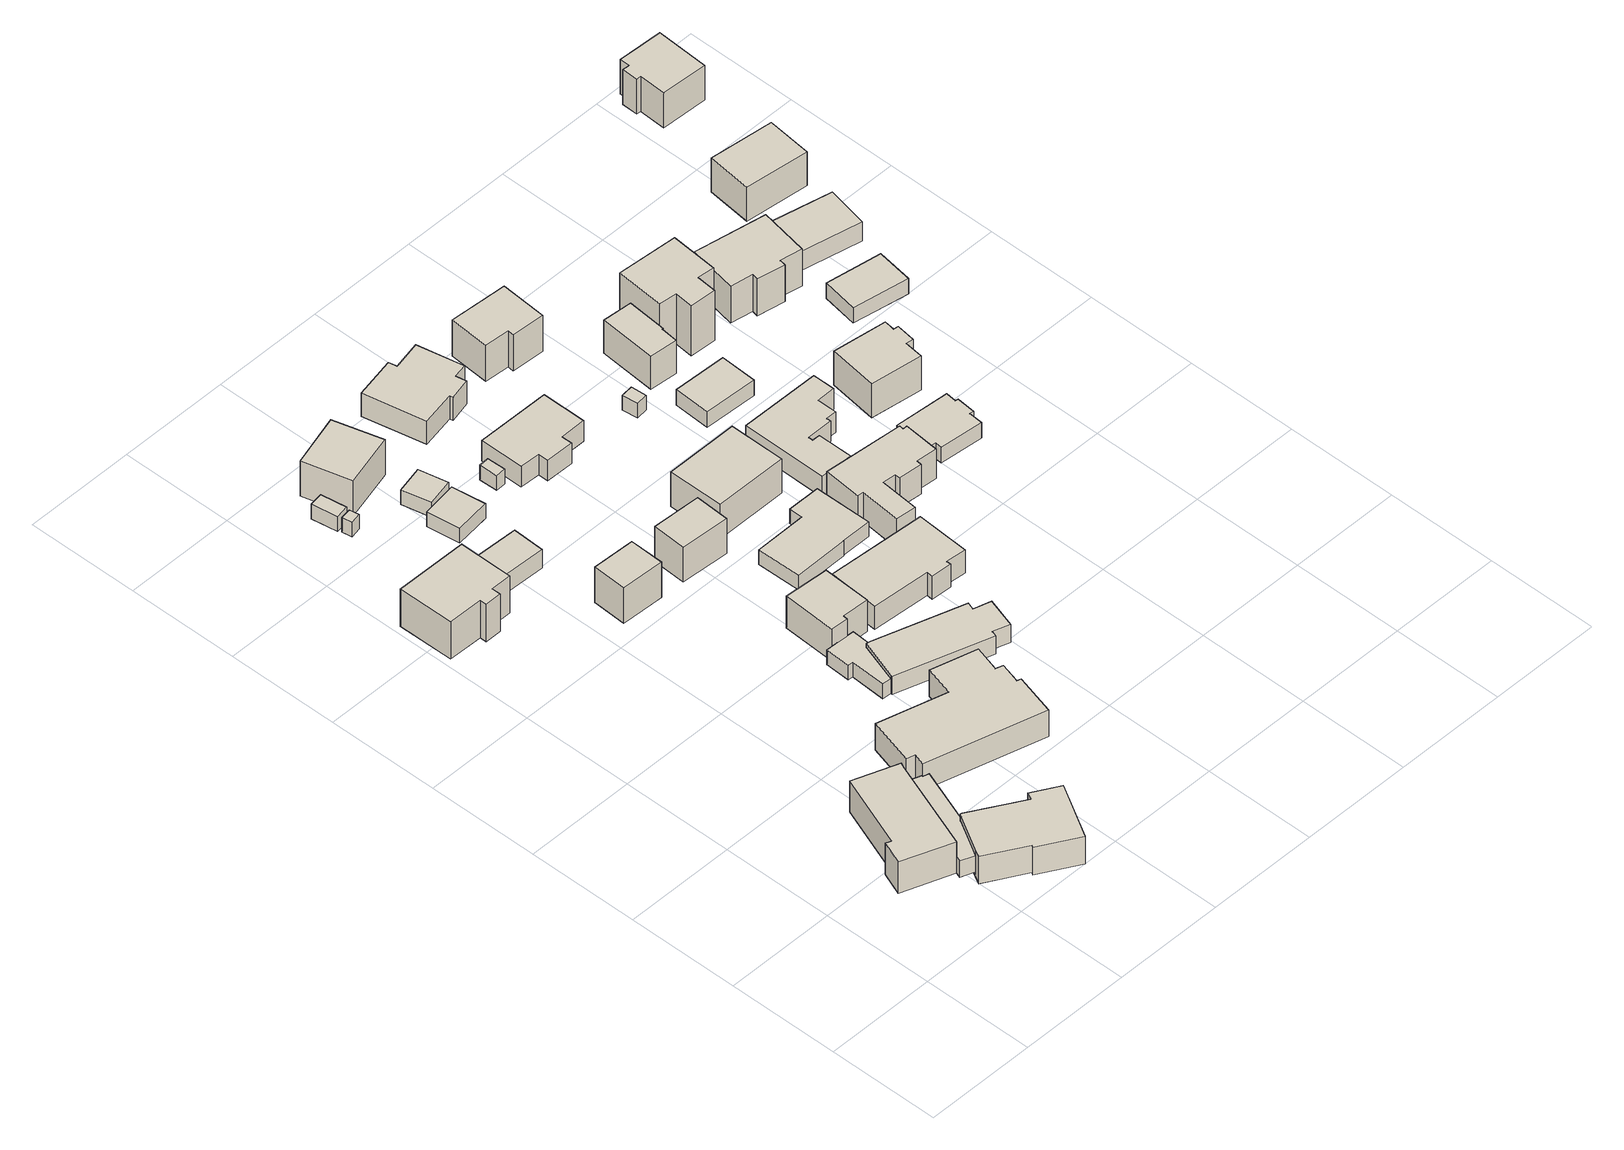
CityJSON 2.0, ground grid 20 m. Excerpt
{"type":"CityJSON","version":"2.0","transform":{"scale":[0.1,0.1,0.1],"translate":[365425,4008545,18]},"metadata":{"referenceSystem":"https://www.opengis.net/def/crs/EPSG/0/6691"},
"CityObjects":{
"building1":{"type":"Building","attributes":{"枝番":1,"利根川水系渡良瀬川洪水浸水想定区域（想定最大規模）.規模":"L2","利根川水系渡良瀬川洪水浸水想定区域（想定最大規模）.浸水ランク":"1","利根川水系渡良瀬川洪水浸水想定区域（想定最大規模）.浸水深":0.02,"利根川水系渡良瀬川洪水浸水想定区域（想定最大規模）.継続時間":11,"利根川水系利根川洪水浸水想定区域（計画規模）.規模":"L1","利根川水系利根川洪水浸水想定区域（計画規模）.浸水ランク":"2","利根川水系利根川洪水浸水想定区域（計画規模）.浸水深":2.41,"利根川水系利根川洪水浸水想定区域（想定最大規模）.規模":"L2","利根川水系利根川洪水浸水想定区域（想定最大規模）.浸水ランク":"3","利根川水系利根川洪水浸水想定区域（想定最大規模）.浸水深":3.87,"usage":"411","measuredHeight":7.4,"BuildingDetails.prefecture":"10","BuildingDetails.city":"10207","BuildingDetails.surveyYear":2016},"geometry":[{"type":"Solid","lod":"1","boundaries":[[[[0,1,2,3,4,5,6]],[[5,7,8,6]],[[4,9,7,5]],[[3,10,9,4]],[[2,11,10,3]],[[1,12,11,2]],[[0,13,12,1]],[[6,8,13,0]],[[7,9,10,11,12,13,8]]]]}]},
"building2":{"type":"Building","attributes":{"枝番":1,"利根川水系渡良瀬川洪水浸水想定区域（想定最大規模）.規模":"L2","利根川水系渡良瀬川洪水浸水想定区域（想定最大規模）.浸水ランク":"1","利根川水系渡良瀬川洪水浸水想定区域（想定最大規模）.浸水深":0.22,"利根川水系利根川洪水浸水想定区域（計画規模）.規模":"L1","利根川水系利根川洪水浸水想定区域（計画規模）.浸水ランク":"2","利根川水系利根川洪水浸水想定区域（計画規模）.浸水深":2.61,"利根川水系利根川洪水浸水想定区域（想定最大規模）.規模":"L2","利根川水系利根川洪水浸水想定区域（想定最大規模）.浸水ランク":"3","利根川水系利根川洪水浸水想定区域（想定最大規模）.浸水深":4.07,"measuredHeight":6.1,"BuildingDetails.prefecture":"10","BuildingDetails.city":"10207"},"geometry":[{"type":"Solid","lod":"1","boundaries":[[[[14,15,16,17,18,19,20,21]],[[20,22,23,21]],[[19,24,22,20]],[[18,25,24,19]],[[17,26,25,18]],[[16,27,26,17]],[[15,28,27,16]],[[14,29,28,15]],[[21,23,29,14]],[[22,24,25,26,27,28,29,23]]]]}]},
"building3":{"type":"Building","attributes":{"枝番":1,"利根川水系渡良瀬川洪水浸水想定区域（想定最大規模）.規模":"L2","利根川水系渡良瀬川洪水浸水想定区域（想定最大規模）.浸水ランク":"1","利根川水系渡良瀬川洪水浸水想定区域（想定最大規模）.浸水深":0.01,"利根川水系渡良瀬川洪水浸水想定区域（想定最大規模）.継続時間":8.2,"利根川水系利根川洪水浸水想定区域（計画規模）.規模":"L1","利根川水系利根川洪水浸水想定区域（計画規模）.浸水ランク":"2","利根川水系利根川洪水浸水想定区域（計画規模）.浸水深":2.41,"利根川水系利根川洪水浸水想定区域（想定最大規模）.規模":"L2","利根川水系利根川洪水浸水想定区域（想定最大規模）.浸水ランク":"3","利根川水系利根川洪水浸水想定区域（想定最大規模）.浸水深":3.87,"usage":"411","measuredHeight":8.3,"BuildingDetails.prefecture":"10","BuildingDetails.city":"10207","BuildingDetails.surveyYear":2016},"geometry":[{"type":"Solid","lod":"1","boundaries":[[[[30,31,32,33,34,35,36,37,38,39]],[[38,40,41,39]],[[37,42,40,38]],[[36,43,42,37]],[[35,44,43,36]],[[34,45,44,35]],[[33,46,45,34]],[[32,47,46,33]],[[31,48,47,32]],[[30,49,48,31]],[[39,41,49,30]],[[40,42,43,44,45,46,47,48,49,41]]]]}]},
"building4":{"type":"Building","attributes":{"枝番":1,"利根川水系渡良瀬川洪水浸水想定区域（想定最大規模）.規模":"L2","利根川水系渡良瀬川洪水浸水想定区域（想定最大規模）.浸水ランク":"1","利根川水系渡良瀬川洪水浸水想定区域（想定最大規模）.浸水深":0.01,"利根川水系利根川洪水浸水想定区域（計画規模）.規模":"L1","利根川水系利根川洪水浸水想定区域（計画規模）.浸水ランク":"2","利根川水系利根川洪水浸水想定区域（計画規模）.浸水深":2.39,"利根川水系利根川洪水浸水想定区域（想定最大規模）.規模":"L2","利根川水系利根川洪水浸水想定区域（想定最大規模）.浸水ランク":"3","利根川水系利根川洪水浸水想定区域（想定最大規模）.浸水深":3.84,"usage":"411","measuredHeight":8.7,"BuildingDetails.prefecture":"10","BuildingDetails.city":"10207","BuildingDetails.surveyYear":2016},"geometry":[{"type":"Solid","lod":"1","boundaries":[[[[50,51,52,53,54,55,56,57]],[[56,58,59,57]],[[55,60,58,56]],[[54,61,60,55]],[[53,62,61,54]],[[52,63,62,53]],[[51,64,63,52]],[[50,65,64,51]],[[57,59,65,50]],[[58,60,61,62,63,64,65,59]]]]}]},
"building5":{"type":"Building","attributes":{"枝番":1,"利根川水系渡良瀬川洪水浸水想定区域（想定最大規模）.規模":"L2","利根川水系渡良瀬川洪水浸水想定区域（想定最大規模）.浸水ランク":"1","利根川水系渡良瀬川洪水浸水想定区域（想定最大規模）.浸水深":0.21,"利根川水系渡良瀬川洪水浸水想定区域（想定最大規模）.継続時間":2.8,"利根川水系利根川洪水浸水想定区域（計画規模）.規模":"L1","利根川水系利根川洪水浸水想定区域（計画規模）.浸水ランク":"2","利根川水系利根川洪水浸水想定区域（計画規模）.浸水深":2.59,"利根川水系利根川洪水浸水想定区域（想定最大規模）.規模":"L2","利根川水系利根川洪水浸水想定区域（想定最大規模）.浸水ランク":"3","利根川水系利根川洪水浸水想定区域（想定最大規模）.浸水深":4.04,"BuildingDetails.prefecture":"10","BuildingDetails.city":"10207"},"geometry":[{"type":"Solid","lod":"1","boundaries":[[[[66,67,68,69]],[[68,70,71,69]],[[67,72,70,68]],[[66,73,72,67]],[[69,71,73,66]],[[70,72,73,71]]]]}]},
"building6":{"type":"Building","attributes":{"枝番":1,"利根川水系渡良瀬川洪水浸水想定区域（想定最大規模）.規模":"L2","利根川水系渡良瀬川洪水浸水想定区域（想定最大規模）.浸水ランク":"1","利根川水系渡良瀬川洪水浸水想定区域（想定最大規模）.浸水深":0.01,"利根川水系利根川洪水浸水想定区域（計画規模）.規模":"L1","利根川水系利根川洪水浸水想定区域（計画規模）.浸水ランク":"2","利根川水系利根川洪水浸水想定区域（計画規模）.浸水深":2.11,"利根川水系利根川洪水浸水想定区域（想定最大規模）.規模":"L2","利根川水系利根川洪水浸水想定区域（想定最大規模）.浸水ランク":"3","利根川水系利根川洪水浸水想定区域（想定最大規模）.浸水深":3.56,"usage":"411","measuredHeight":10.2,"BuildingDetails.prefecture":"10","BuildingDetails.city":"10207","BuildingDetails.surveyYear":2016},"geometry":[{"type":"Solid","lod":"1","boundaries":[[[[74,75,76,77,78,79,80,81,82,83,84,85]],[[84,86,87,85]],[[83,88,86,84]],[[82,89,88,83]],[[81,90,89,82]],[[80,91,90,81]],[[79,92,91,80]],[[78,93,92,79]],[[77,94,93,78]],[[76,95,94,77]],[[75,96,95,76]],[[74,97,96,75]],[[85,87,97,74]],[[86,88,89,90,91,92,93,94,95,96,97,87]]]]}]},
"building7":{"type":"Building","attributes":{"枝番":1,"利根川水系渡良瀬川洪水浸水想定区域（想定最大規模）.規模":"L2","利根川水系渡良瀬川洪水浸水想定区域（想定最大規模）.浸水ランク":"1","利根川水系渡良瀬川洪水浸水想定区域（想定最大規模）.浸水深":0.11,"利根川水系利根川洪水浸水想定区域（計画規模）.規模":"L1","利根川水系利根川洪水浸水想定区域（計画規模）.浸水ランク":"2","利根川水系利根川洪水浸水想定区域（計画規模）.浸水深":2.49,"利根川水系利根川洪水浸水想定区域（想定最大規模）.規模":"L2","利根川水系利根川洪水浸水想定区域（想定最大規模）.浸水ランク":"3","利根川水系利根川洪水浸水想定区域（想定最大規模）.浸水深":3.94,"BuildingDetails.prefecture":"10","BuildingDetails.city":"10207"},"geometry":[{"type":"Solid","lod":"1","boundaries":[[[[98,99,100,101]],[[100,102,103,101]],[[99,104,102,100]],[[98,105,104,99]],[[101,103,105,98]],[[102,104,105,103]]]]}]},
"building8":{"type":"Building","attributes":{"枝番":1,"利根川水系渡良瀬川洪水浸水想定区域（想定最大規模）.規模":"L2","利根川水系渡良瀬川洪水浸水想定区域（想定最大規模）.浸水ランク":"2","利根川水系渡良瀬川洪水浸水想定区域（想定最大規模）.浸水深":0.61,"利根川水系利根川洪水浸水想定区域（計画規模）.規模":"L1","利根川水系利根川洪水浸水想定区域（計画規模）.浸水ランク":"2","利根川水系利根川洪水浸水想定区域（計画規模）.浸水深":3,"利根川水系利根川洪水浸水想定区域（想定最大規模）.規模":"L2","利根川水系利根川洪水浸水想定区域（想定最大規模）.浸水ランク":"3","利根川水系利根川洪水浸水想定区域（想定最大規模）.浸水深":4.45,"usage":"411","measuredHeight":4.9,"BuildingDetails.prefecture":"10","BuildingDetails.city":"10207","BuildingDetails.surveyYear":2016},"geometry":[{"type":"Solid","lod":"1","boundaries":[[[[106,107,108,109]],[[108,110,111,109]],[[107,112,110,108]],[[106,113,112,107]],[[109,111,113,106]],[[110,112,113,111]]]]}]},
"building9":{"type":"Building","attributes":{"枝番":1,"利根川水系渡良瀬川洪水浸水想定区域（想定最大規模）.規模":"L2","利根川水系渡良瀬川洪水浸水想定区域（想定最大規模）.浸水ランク":"2","利根川水系渡良瀬川洪水浸水想定区域（想定最大規模）.浸水深":0.81,"利根川水系渡良瀬川洪水浸水想定区域（想定最大規模）.継続時間":8.8,"利根川水系利根川洪水浸水想定区域（計画規模）.規模":"L1","利根川水系利根川洪水浸水想定区域（計画規模）.浸水ランク":"3","利根川水系利根川洪水浸水想定区域（計画規模）.浸水深":3.2,"利根川水系利根川洪水浸水想定区域（想定最大規模）.規模":"L2","利根川水系利根川洪水浸水想定区域（想定最大規模）.浸水ランク":"3","利根川水系利根川洪水浸水想定区域（想定最大規模）.浸水深":4.65,"measuredHeight":7.8,"BuildingDetails.prefecture":"10","BuildingDetails.city":"10207"},"geometry":[{"type":"Solid","lod":"1","boundaries":[[[[114,115,116,117]],[[116,118,119,117]],[[115,120,118,116]],[[114,121,120,115]],[[117,119,121,114]],[[118,120,121,119]]]]}]},
"building10":{"type":"Building","attributes":{"枝番":1,"利根川水系渡良瀬川洪水浸水想定区域（想定最大規模）.規模":"L2","利根川水系渡良瀬川洪水浸水想定区域（想定最大規模）.浸水ランク":"1","利根川水系渡良瀬川洪水浸水想定区域（想定最大規模）.浸水深":0.01,"利根川水系渡良瀬川洪水浸水想定区域（想定最大規模）.継続時間":1.5,"利根川水系利根川洪水浸水想定区域（計画規模）.規模":"L1","利根川水系利根川洪水浸水想定区域（計画規模）.浸水ランク":"2","利根川水系利根川洪水浸水想定区域（計画規模）.浸水深":2.41,"利根川水系利根川洪水浸水想定区域（想定最大規模）.規模":"L2","利根川水系利根川洪水浸水想定区域（想定最大規模）.浸水ランク":"3","利根川水系利根川洪水浸水想定区域（想定最大規模）.浸水深":3.87,"measuredHeight":3.5,"BuildingDetails.prefecture":"10","BuildingDetails.city":"10207"},"geometry":[{"type":"Solid","lod":"1","boundaries":[[[[122,123,124,125,126,127,128,129,130]],[[129,131,132,130]],[[128,133,131,129]],[[127,134,133,128]],[[126,135,134,127]],[[125,136,135,126]],[[124,137,136,125]],[[123,138,137,124]],[[122,139,138,123]],[[130,132,139,122]],[[131,133,134,135,136,137,138,139,132]]]]}]},
"building11":{"type":"Building","attributes":{"枝番":1,"利根川水系渡良瀬川洪水浸水想定区域（想定最大規模）.規模":"L2","利根川水系渡良瀬川洪水浸水想定区域（想定最大規模）.浸水ランク":"1","利根川水系渡良瀬川洪水浸水想定区域（想定最大規模）.浸水深":0.01,"利根川水系利根川洪水浸水想定区域（計画規模）.規模":"L1","利根川水系利根川洪水浸水想定区域（計画規模）.浸水ランク":"2","利根川水系利根川洪水浸水想定区域（計画規模）.浸水深":2.38,"利根川水系利根川洪水浸水想定区域（想定最大規模）.規模":"L2","利根川水系利根川洪水浸水想定区域（想定最大規模）.浸水ランク":"3","利根川水系利根川洪水浸水想定区域（想定最大規模）.浸水深":3.83,"usage":"411","measuredHeight":8,"BuildingDetails.prefecture":"10","BuildingDetails.city":"10207","BuildingDetails.surveyYear":2016},"geometry":[{"type":"Solid","lod":"1","boundaries":[[[[140,141,142,143]],[[142,144,145,143]],[[141,146,144,142]],[[140,147,146,141]],[[143,145,147,140]],[[144,146,147,145]]]]}]},
"building12":{"type":"Building","attributes":{"枝番":1,"利根川水系渡良瀬川洪水浸水想定区域（想定最大規模）.規模":"L2","利根川水系渡良瀬川洪水浸水想定区域（想定最大規模）.浸水ランク":"2","利根川水系渡良瀬川洪水浸水想定区域（想定最大規模）.浸水深":0.81,"利根川水系渡良瀬川洪水浸水想定区域（想定最大規模）.継続時間":2.8,"利根川水系利根川洪水浸水想定区域（計画規模）.規模":"L1","利根川水系利根川洪水浸水想定区域（計画規模）.浸水ランク":"3","利根川水系利根川洪水浸水想定区域（計画規模）.浸水深":3.18,"利根川水系利根川洪水浸水想定区域（想定最大規模）.規模":"L2","利根川水系利根川洪水浸水想定区域（想定最大規模）.浸水ランク":"3","利根川水系利根川洪水浸水想定区域（想定最大規模）.浸水深":4.63,"measuredHeight":4.9,"BuildingDetails.prefecture":"10","BuildingDetails.city":"10207"},"geometry":[{"type":"Solid","lod":"1","boundaries":[[[[148,149,150,151]],[[150,152,153,151]],[[149,154,152,150]],[[148,155,154,149]],[[151,153,155,148]],[[152,154,155,153]]]]}]},
"building13":{"type":"Building","attributes":{"枝番":1,"利根川水系渡良瀬川洪水浸水想定区域（想定最大規模）.規模":"L2","利根川水系渡良瀬川洪水浸水想定区域（想定最大規模）.浸水ランク":"2","利根川水系渡良瀬川洪水浸水想定区域（想定最大規模）.浸水深":0.61,"利根川水系渡良瀬川洪水浸水想定区域（想定最大規模）.継続時間":2.8,"利根川水系利根川洪水浸水想定区域（計画規模）.規模":"L1","利根川水系利根川洪水浸水想定区域（計画規模）.浸水ランク":"2","利根川水系利根川洪水浸水想定区域（計画規模）.浸水深":2.98,"利根川水系利根川洪水浸水想定区域（想定最大規模）.規模":"L2","利根川水系利根川洪水浸水想定区域（想定最大規模）.浸水ランク":"3","利根川水系利根川洪水浸水想定区域（想定最大規模）.浸水深":4.43,"BuildingDetails.prefecture":"10","BuildingDetails.city":"10207"},"geometry":[{"type":"Solid","lod":"1","boundaries":[[[[156,157,158,159]],[[158,160,161,159]],[[157,162,160,158]],[[156,163,162,157]],[[159,161,163,156]],[[160,162,163,161]]]]}]},
"building14":{"type":"Building","attributes":{"枝番":1,"利根川水系渡良瀬川洪水浸水想定区域（想定最大規模）.規模":"L2","利根川水系渡良瀬川洪水浸水想定区域（想定最大規模）.浸水ランク":"1","利根川水系渡良瀬川洪水浸水想定区域（想定最大規模）.浸水深":0.21,"利根川水系渡良瀬川洪水浸水想定区域（想定最大規模）.継続時間":6.2,"利根川水系利根川洪水浸水想定区域（計画規模）.規模":"L1","利根川水系利根川洪水浸水想定区域（計画規模）.浸水ランク":"2","利根川水系利根川洪水浸水想定区域（計画規模）.浸水深":2.29,"利根川水系利根川洪水浸水想定区域（想定最大規模）.規模":"L2","利根川水系利根川洪水浸水想定区域（想定最大規模）.浸水ランク":"3","利根川水系利根川洪水浸水想定区域（想定最大規模）.浸水深":3.75,"usage":"411","measuredHeight":7.3,"BuildingDetails.prefecture":"10","BuildingDetails.city":"10207","BuildingDetails.surveyYear":2016},"geometry":[{"type":"Solid","lod":"1","boundaries":[[[[126,164,165,166,167,168]],[[167,169,170,168]],[[166,171,169,167]],[[165,172,171,166]],[[164,173,172,165]],[[126,174,173,164]],[[168,170,174,126]],[[169,171,172,173,174,170]]]]}]},
"building15":{"type":"Building","attributes":{"枝番":1,"利根川水系渡良瀬川洪水浸水想定区域（想定最大規模）.規模":"L2","利根川水系渡良瀬川洪水浸水想定区域（想定最大規模）.浸水ランク":"1","利根川水系渡良瀬川洪水浸水想定区域（想定最大規模）.浸水深":0.11,"利根川水系渡良瀬川洪水浸水想定区域（想定最大規模）.継続時間":1.5,"利根川水系利根川洪水浸水想定区域（計画規模）.規模":"L1","利根川水系利根川洪水浸水想定区域（計画規模）.浸水ランク":"2","利根川水系利根川洪水浸水想定区域（計画規模）.浸水深":2.51,"利根川水系利根川洪水浸水想定区域（想定最大規模）.規模":"L2","利根川水系利根川洪水浸水想定区域（想定最大規模）.浸水ランク":"3","利根川水系利根川洪水浸水想定区域（想定最大規模）.浸水深":3.97,"usage":"411","measuredHeight":4.4,"BuildingDetails.prefecture":"10","BuildingDetails.city":"10207","BuildingDetails.surveyYear":2016},"geometry":[{"type":"Solid","lod":"1","boundaries":[[[[175,176,177,178,179,180,181,182,183,184]],[[183,185,186,184]],[[182,187,185,183]],[[181,188,187,182]],[[180,189,188,181]],[[179,190,189,180]],[[178,191,190,179]],[[177,192,191,178]],[[176,193,192,177]],[[175,194,193,176]],[[184,186,194,175]],[[185,187,188,189,190,191,192,193,194,186]]]]}]},
"building16":{"type":"Building","attributes":{"枝番":1,"利根川水系渡良瀬川洪水浸水想定区域（想定最大規模）.規模":"L2","利根川水系渡良瀬川洪水浸水想定区域（想定最大規模）.浸水ランク":"2","利根川水系渡良瀬川洪水浸水想定区域（想定最大規模）.浸水深":0.61,"利根川水系渡良瀬川洪水浸水想定区域（想定最大規模）.継続時間":8.8,"利根川水系利根川洪水浸水想定区域（計画規模）.規模":"L1","利根川水系利根川洪水浸水想定区域（計画規模）.浸水ランク":"3","利根川水系利根川洪水浸水想定区域（計画規模）.浸水深":3.01,"利根川水系利根川洪水浸水想定区域（想定最大規模）.規模":"L2","利根川水系利根川洪水浸水想定区域（想定最大規模）.浸水ランク":"3","利根川水系利根川洪水浸水想定区域（想定最大規模）.浸水深":4.47,"measuredHeight":7.7,"BuildingDetails.prefecture":"10","BuildingDetails.city":"10207"},"geometry":[{"type":"Solid","lod":"1","boundaries":[[[[195,196,197,198]],[[197,199,200,198]],[[196,201,199,197]],[[195,202,201,196]],[[198,200,202,195]],[[199,201,202,200]]]]}]},
"building17":{"type":"Building","attributes":{"枝番":1,"利根川水系渡良瀬川洪水浸水想定区域（想定最大規模）.規模":"L2","利根川水系渡良瀬川洪水浸水想定区域（想定最大規模）.浸水ランク":"2","利根川水系渡良瀬川洪水浸水想定区域（想定最大規模）.浸水深":0.71,"利根川水系渡良瀬川洪水浸水想定区域（想定最大規模）.継続時間":4.4,"利根川水系利根川洪水浸水想定区域（計画規模）.規模":"L1","利根川水系利根川洪水浸水想定区域（計画規模）.浸水ランク":"3","利根川水系利根川洪水浸水想定区域（計画規模）.浸水深":3.08,"利根川水系利根川洪水浸水想定区域（想定最大規模）.規模":"L2","利根川水系利根川洪水浸水想定区域（想定最大規模）.浸水ランク":"3","利根川水系利根川洪水浸水想定区域（想定最大規模）.浸水深":4.53,"BuildingDetails.prefecture":"10","BuildingDetails.city":"10207"},"geometry":[{"type":"Solid","lod":"1","boundaries":[[[[203,204,205,206]],[[205,207,208,206]],[[204,209,207,205]],[[203,210,209,204]],[[206,208,210,203]],[[207,209,210,208]]]]}]},
"building18":{"type":"Building","attributes":{"枝番":1,"利根川水系渡良瀬川洪水浸水想定区域（想定最大規模）.規模":"L2","利根川水系渡良瀬川洪水浸水想定区域（想定最大規模）.浸水ランク":"1","利根川水系渡良瀬川洪水浸水想定区域（想定最大規模）.浸水深":0.01,"利根川水系利根川洪水浸水想定区域（計画規模）.規模":"L1","利根川水系利根川洪水浸水想定区域（計画規模）.浸水ランク":"2","利根川水系利根川洪水浸水想定区域（計画規模）.浸水深":2.29,"利根川水系利根川洪水浸水想定区域（想定最大規模）.規模":"L2","利根川水系利根川洪水浸水想定区域（想定最大規模）.浸水ランク":"3","利根川水系利根川洪水浸水想定区域（想定最大規模）.浸水深":3.75,"usage":"411","measuredHeight":5.6,"BuildingDetails.prefecture":"10","BuildingDetails.city":"10207","BuildingDetails.surveyYear":2016},"geometry":[{"type":"Solid","lod":"1","boundaries":[[[[211,212,213,214,215,216,217,218]],[[217,219,220,218]],[[216,221,219,217]],[[215,222,221,216]],[[214,223,222,215]],[[213,224,223,214]],[[212,225,224,213]],[[211,226,225,212]],[[218,220,226,211]],[[219,221,222,223,224,225,226,220]]]]}]},
"building19":{"type":"Building","attributes":{"枝番":1,"利根川水系渡良瀬川洪水浸水想定区域（想定最大規模）.規模":"L2","利根川水系渡良瀬川洪水浸水想定区域（想定最大規模）.浸水ランク":"1","利根川水系渡良瀬川洪水浸水想定区域（想定最大規模）.浸水深":0.41,"利根川水系渡良瀬川洪水浸水想定区域（想定最大規模）.継続時間":4.4,"利根川水系利根川洪水浸水想定区域（計画規模）.規模":"L1","利根川水系利根川洪水浸水想定区域（計画規模）.浸水ランク":"2","利根川水系利根川洪水浸水想定区域（計画規模）.浸水深":2.78,"利根川水系利根川洪水浸水想定区域（想定最大規模）.規模":"L2","利根川水系利根川洪水浸水想定区域（想定最大規模）.浸水ランク":"3","利根川水系利根川洪水浸水想定区域（想定最大規模）.浸水深":4.23,"usage":"422","measuredHeight":5.7,"BuildingDetails.prefecture":"10","BuildingDetails.city":"10207","BuildingDetails.surveyYear":2016},"geometry":[{"type":"Solid","lod":"1","boundaries":[[[[227,228,229,230,231,232,233,234]],[[233,235,236,234]],[[232,237,235,233]],[[231,238,237,232]],[[230,239,238,231]],[[229,240,239,230]],[[228,241,240,229]],[[227,242,241,228]],[[234,236,242,227]],[[235,237,238,239,240,241,242,236]]]]}]},
"building20":{"type":"Building","attributes":{"枝番":1,"利根川水系渡良瀬川洪水浸水想定区域（想定最大規模）.規模":"L2","利根川水系渡良瀬川洪水浸水想定区域（想定最大規模）.浸水ランク":"2","利根川水系渡良瀬川洪水浸水想定区域（想定最大規模）.浸水深":0.51,"利根川水系利根川洪水浸水想定区域（計画規模）.規模":"L1","利根川水系利根川洪水浸水想定区域（計画規模）.浸水ランク":"2","利根川水系利根川洪水浸水想定区域（計画規模）.浸水深":2.9,"利根川水系利根川洪水浸水想定区域（想定最大規模）.規模":"L2","利根川水系利根川洪水浸水想定区域（想定最大規模）.浸水ランク":"3","利根川水系利根川洪水浸水想定区域（想定最大規模）.浸水深":4.35,"usage":"411","measuredHeight":3.4,"BuildingDetails.prefecture":"10","BuildingDetails.city":"10207","BuildingDetails.surveyYear":2016},"geometry":[{"type":"Solid","lod":"1","boundaries":[[[[243,244,245,246,247,248,249,250]],[[249,251,252,250]],[[248,253,251,249]],[[247,254,253,248]],[[246,255,254,247]],[[245,256,255,246]],[[244,257,256,245]],[[243,258,257,244]],[[250,252,258,243]],[[251,253,254,255,256,257,258,252]]]]}]},
"building21":{"type":"Building","attributes":{"枝番":1,"利根川水系渡良瀬川洪水浸水想定区域（想定最大規模）.規模":"L2","利根川水系渡良瀬川洪水浸水想定区域（想定最大規模）.浸水ランク":"1","利根川水系渡良瀬川洪水浸水想定区域（想定最大規模）.浸水深":0.21,"利根川水系利根川洪水浸水想定区域（計画規模）.規模":"L1","利根川水系利根川洪水浸水想定区域（計画規模）.浸水ランク":"2","利根川水系利根川洪水浸水想定区域（計画規模）.浸水深":2.58,"利根川水系利根川洪水浸水想定区域（想定最大規模）.規模":"L2","利根川水系利根川洪水浸水想定区域（想定最大規模）.浸水ランク":"3","利根川水系利根川洪水浸水想定区域（想定最大規模）.浸水深":4.03,"usage":"413","measuredHeight":5.6,"BuildingDetails.prefecture":"10","BuildingDetails.city":"10207","BuildingDetails.surveyYear":2016},"geometry":[{"type":"Solid","lod":"1","boundaries":[[[[259,260,261,262,263,264,265,266,267,268]],[[267,269,270,268]],[[266,271,269,267]],[[265,272,271,266]],[[264,273,272,265]],[[263,274,273,264]],[[262,275,274,263]],[[261,276,275,262]],[[260,277,276,261]],[[259,278,277,260]],[[268,270,278,259]],[[269,271,272,273,274,275,276,277,278,270]]]]}]},
"building22":{"type":"Building","attributes":{"枝番":1,"利根川水系渡良瀬川洪水浸水想定区域（想定最大規模）.規模":"L2","利根川水系渡良瀬川洪水浸水想定区域（想定最大規模）.浸水ランク":"2","利根川水系渡良瀬川洪水浸水想定区域（想定最大規模）.浸水深":0.51,"利根川水系渡良瀬川洪水浸水想定区域（想定最大規模）.継続時間":8.8,"利根川水系利根川洪水浸水想定区域（計画規模）.規模":"L1","利根川水系利根川洪水浸水想定区域（計画規模）.浸水ランク":"2","利根川水系利根川洪水浸水想定区域（計画規模）.浸水深":2.89,"利根川水系利根川洪水浸水想定区域（想定最大規模）.規模":"L2","利根川水系利根川洪水浸水想定区域（想定最大規模）.浸水ランク":"3","利根川水系利根川洪水浸水想定区域（想定最大規模）.浸水深":4.34,"usage":"411","measuredHeight":8.5,"BuildingDetails.prefecture":"10","BuildingDetails.city":"10207","BuildingDetails.surveyYear":2016},"geometry":[{"type":"Solid","lod":"1","boundaries":[[[[279,280,281,282]],[[281,283,284,282]],[[280,285,283,281]],[[279,286,285,280]],[[282,284,286,279]],[[283,285,286,284]]]]}]},
"building23":{"type":"Building","attributes":{"枝番":1,"利根川水系渡良瀬川洪水浸水想定区域（想定最大規模）.規模":"L2","利根川水系渡良瀬川洪水浸水想定区域（想定最大規模）.浸水ランク":"2","利根川水系渡良瀬川洪水浸水想定区域（想定最大規模）.浸水深":0.71,"利根川水系利根川洪水浸水想定区域（計画規模）.規模":"L1","利根川水系利根川洪水浸水想定区域（計画規模）.浸水ランク":"3","利根川水系利根川洪水浸水想定区域（計画規模）.浸水深":3.08,"利根川水系利根川洪水浸水想定区域（想定最大規模）.規模":"L2","利根川水系利根川洪水浸水想定区域（想定最大規模）.浸水ランク":"3","利根川水系利根川洪水浸水想定区域（想定最大規模）.浸水深":4.53,"BuildingDetails.prefecture":"10","BuildingDetails.city":"10207"},"geometry":[{"type":"Solid","lod":"1","boundaries":[[[[287,288,289,290]],[[289,291,292,290]],[[288,293,291,289]],[[287,294,293,288]],[[290,292,294,287]],[[291,293,294,292]]]]}]},
"building24":{"type":"Building","attributes":{"枝番":1,"利根川水系渡良瀬川洪水浸水想定区域（想定最大規模）.規模":"L2","利根川水系渡良瀬川洪水浸水想定区域（想定最大規模）.浸水ランク":"1","利根川水系渡良瀬川洪水浸水想定区域（想定最大規模）.浸水深":0.21,"利根川水系利根川洪水浸水想定区域（計画規模）.規模":"L1","利根川水系利根川洪水浸水想定区域（計画規模）.浸水ランク":"2","利根川水系利根川洪水浸水想定区域（計画規模）.浸水深":2.5,"利根川水系利根川洪水浸水想定区域（想定最大規模）.規模":"L2","利根川水系利根川洪水浸水想定区域（想定最大規模）.浸水ランク":"3","利根川水系利根川洪水浸水想定区域（想定最大規模）.浸水深":3.95,"usage":"411","measuredHeight":7.5,"BuildingDetails.prefecture":"10","BuildingDetails.city":"10207","BuildingDetails.surveyYear":2016},"geometry":[{"type":"Solid","lod":"1","boundaries":[[[[295,296,297,298,299,300,301,302,303,304,305,306,307,308]],[[307,309,310,308]],[[306,311,309,307]],[[305,312,311,306]],[[304,313,312,305]],[[303,314,313,304]],[[302,315,314,303]],[[301,316,315,302]],[[300,317,316,301]],[[299,318,317,300]],[[298,319,318,299]],[[297,320,319,298]],[[296,321,320,297]],[[295,322,321,296]],[[308,310,322,295]],[[309,311,312,313,314,315,316,317,318,319,320,321,322,310]]]]}]},
"building25":{"type":"Building","attributes":{"枝番":1,"利根川水系渡良瀬川洪水浸水想定区域（想定最大規模）.規模":"L2","利根川水系渡良瀬川洪水浸水想定区域（想定最大規模）.浸水ランク":"1","利根川水系渡良瀬川洪水浸水想定区域（想定最大規模）.浸水深":0.31,"利根川水系利根川洪水浸水想定区域（計画規模）.規模":"L1","利根川水系利根川洪水浸水想定区域（計画規模）.浸水ランク":"2","利根川水系利根川洪水浸水想定区域（計画規模）.浸水深":2.68,"利根川水系利根川洪水浸水想定区域（想定最大規模）.規模":"L2","利根川水系利根川洪水浸水想定区域（想定最大規模）.浸水ランク":"3","利根川水系利根川洪水浸水想定区域（想定最大規模）.浸水深":4.12,"usage":"411","measuredHeight":8.2,"BuildingDetails.prefecture":"10","BuildingDetails.city":"10207","BuildingDetails.surveyYear":2016},"geometry":[{"type":"Solid","lod":"1","boundaries":[[[[323,324,325,326,327,328]],[[327,329,330,328]],[[326,331,329,327]],[[325,332,331,326]],[[324,333,332,325]],[[323,334,333,324]],[[328,330,334,323]],[[329,331,332,333,334,330]]]]}]},
"building26":{"type":"Building","attributes":{"枝番":1,"利根川水系渡良瀬川洪水浸水想定区域（想定最大規模）.規模":"L2","利根川水系渡良瀬川洪水浸水想定区域（想定最大規模）.浸水ランク":"2","利根川水系渡良瀬川洪水浸水想定区域（想定最大規模）.浸水深":0.61,"利根川水系渡良瀬川洪水浸水想定区域（想定最大規模）.継続時間":5.6,"利根川水系利根川洪水浸水想定区域（計画規模）.規模":"L1","利根川水系利根川洪水浸水想定区域（計画規模）.浸水ランク":"3","利根川水系利根川洪水浸水想定区域（計画規模）.浸水深":3.19,"利根川水系利根川洪水浸水想定区域（想定最大規模）.規模":"L2","利根川水系利根川洪水浸水想定区域（想定最大規模）.浸水ランク":"3","利根川水系利根川洪水浸水想定区域（想定最大規模）.浸水深":4.64,"usage":"411","measuredHeight":5.8,"BuildingDetails.prefecture":"10","BuildingDetails.city":"10207","BuildingDetails.surveyYear":2016},"geometry":[{"type":"Solid","lod":"1","boundaries":[[[[335,336,337,338,339,340,341,342,343,344,345,346]],[[345,347,348,346]],[[344,349,347,345]],[[343,350,349,344]],[[342,351,350,343]],[[341,352,351,342]],[[340,353,352,341]],[[339,354,353,340]],[[338,355,354,339]],[[337,356,355,338]],[[336,357,356,337]],[[335,358,357,336]],[[346,348,358,335]],[[347,349,350,351,352,353,354,355,356,357,358,348]]]]}]},
"building27":{"type":"Building","attributes":{"枝番":1,"利根川水系渡良瀬川洪水浸水想定区域（想定最大規模）.規模":"L2","利根川水系渡良瀬川洪水浸水想定区域（想定最大規模）.浸水ランク":"2","利根川水系渡良瀬川洪水浸水想定区域（想定最大規模）.浸水深":0.81,"利根川水系利根川洪水浸水想定区域（計画規模）.規模":"L1","利根川水系利根川洪水浸水想定区域（計画規模）.浸水ランク":"3","利根川水系利根川洪水浸水想定区域（計画規模）.浸水深":3.19,"利根川水系利根川洪水浸水想定区域（想定最大規模）.規模":"L2","利根川水系利根川洪水浸水想定区域（想定最大規模）.浸水ランク":"3","利根川水系利根川洪水浸水想定区域（想定最大規模）.浸水深":4.64,"usage":"411","measuredHeight":3.8,"BuildingDetails.prefecture":"10","BuildingDetails.city":"10207","BuildingDetails.surveyYear":2016},"geometry":[{"type":"Solid","lod":"1","boundaries":[[[[359,360,361,362]],[[361,363,364,362]],[[360,365,363,361]],[[359,366,365,360]],[[362,364,366,359]],[[363,365,366,364]]]]}]},
"building28":{"type":"Building","attributes":{"枝番":1,"利根川水系渡良瀬川洪水浸水想定区域（想定最大規模）.規模":"L2","利根川水系渡良瀬川洪水浸水想定区域（想定最大規模）.浸水ランク":"2","利根川水系渡良瀬川洪水浸水想定区域（想定最大規模）.浸水深":0.51,"利根川水系利根川洪水浸水想定区域（計画規模）.規模":"L1","利根川水系利根川洪水浸水想定区域（計画規模）.浸水ランク":"2","利根川水系利根川洪水浸水想定区域（計画規模）.浸水深":2.88,"利根川水系利根川洪水浸水想定区域（想定最大規模）.規模":"L2","利根川水系利根川洪水浸水想定区域（想定最大規模）.浸水ランク":"3","利根川水系利根川洪水浸水想定区域（想定最大規模）.浸水深":4.32,"usage":"411","measuredHeight":8,"BuildingDetails.prefecture":"10","BuildingDetails.city":"10207","BuildingDetails.surveyYear":2016},"geometry":[{"type":"Solid","lod":"1","boundaries":[[[[367,368,369,370,371,372]],[[371,373,374,372]],[[370,375,373,371]],[[369,376,375,370]],[[368,377,376,369]],[[367,378,377,368]],[[372,374,378,367]],[[373,375,376,377,378,374]]]]}]},
"building29":{"type":"Building","attributes":{"枝番":1,"利根川水系渡良瀬川洪水浸水想定区域（想定最大規模）.規模":"L2","利根川水系渡良瀬川洪水浸水想定区域（想定最大規模）.浸水ランク":"1","利根川水系渡良瀬川洪水浸水想定区域（想定最大規模）.浸水深":0.11,"利根川水系渡良瀬川洪水浸水想定区域（想定最大規模）.継続時間":145.2,"usage":"411","measuredHeight":3.6,"BuildingDetails.prefecture":"10","BuildingDetails.city":"10207","BuildingDetails.surveyYear":2016},"geometry":[{"type":"Solid","lod":"1","boundaries":[[[[379,380,381,382,383,384,385,386,387,388]],[[387,389,390,388]],[[386,391,389,387]],[[385,392,391,386]],[[384,393,392,385]],[[383,394,393,384]],[[382,395,394,383]],[[381,396,395,382]],[[380,397,396,381]],[[379,398,397,380]],[[388,390,398,379]],[[389,391,392,393,394,395,396,397,398,390]]]]}]},
"building30":{"type":"Building","attributes":{"枝番":1,"利根川水系渡良瀬川洪水浸水想定区域（想定最大規模）.規模":"L2","利根川水系渡良瀬川洪水浸水想定区域（想定最大規模）.浸水ランク":"1","利根川水系渡良瀬川洪水浸水想定区域（想定最大規模）.浸水深":0.41,"利根川水系利根川洪水浸水想定区域（計画規模）.規模":"L1","利根川水系利根川洪水浸水想定区域（計画規模）.浸水ランク":"2","利根川水系利根川洪水浸水想定区域（計画規模）.浸水深":2.77,"利根川水系利根川洪水浸水想定区域（想定最大規模）.規模":"L2","利根川水系利根川洪水浸水想定区域（想定最大規模）.浸水ランク":"3","利根川水系利根川洪水浸水想定区域（想定最大規模）.浸水深":4.22,"usage":"411","measuredHeight":12.2,"BuildingDetails.prefecture":"10","BuildingDetails.city":"10207","BuildingDetails.surveyYear":2016},"geometry":[{"type":"Solid","lod":"1","boundaries":[[[[399,400,401,402,403,404,405,406]],[[405,407,408,406]],[[404,409,407,405]],[[403,410,409,404]],[[402,411,410,403]],[[401,412,411,402]],[[400,413,412,401]],[[399,414,413,400]],[[406,408,414,399]],[[407,409,410,411,412,413,414,408]]]]}]},
"building31":{"type":"Building","attributes":{"枝番":1,"利根川水系渡良瀬川洪水浸水想定区域（想定最大規模）.規模":"L2","利根川水系渡良瀬川洪水浸水想定区域（想定最大規模）.浸水ランク":"2","利根川水系渡良瀬川洪水浸水想定区域（想定最大規模）.浸水深":0.5,"利根川水系渡良瀬川洪水浸水想定区域（想定最大規模）.継続時間":4.1,"usage":"411","measuredHeight":7.5,"BuildingDetails.prefecture":"10","BuildingDetails.city":"10207","BuildingDetails.surveyYear":2016},"geometry":[{"type":"Solid","lod":"1","boundaries":[[[[415,416,417,418,419,420,421,422]],[[421,423,424,422]],[[420,425,423,421]],[[419,426,425,420]],[[418,427,426,419]],[[417,428,427,418]],[[416,429,428,417]],[[415,430,429,416]],[[422,424,430,415]],[[423,425,426,427,428,429,430,424]]]]}]},
"building32":{"type":"Building","attributes":{"枝番":1,"利根川水系渡良瀬川洪水浸水想定区域（想定最大規模）.規模":"L2","利根川水系渡良瀬川洪水浸水想定区域（想定最大規模）.浸水ランク":"1","利根川水系渡良瀬川洪水浸水想定区域（想定最大規模）.浸水深":0.11,"利根川水系利根川洪水浸水想定区域（計画規模）.規模":"L1","利根川水系利根川洪水浸水想定区域（計画規模）.浸水ランク":"2","利根川水系利根川洪水浸水想定区域（計画規模）.浸水深":2.48,"利根川水系利根川洪水浸水想定区域（想定最大規模）.規模":"L2","利根川水系利根川洪水浸水想定区域（想定最大規模）.浸水ランク":"3","利根川水系利根川洪水浸水想定区域（想定最大規模）.浸水深":3.92,"usage":"411","measuredHeight":8.9,"BuildingDetails.prefecture":"10","BuildingDetails.city":"10207","BuildingDetails.surveyYear":2016},"geometry":[{"type":"Solid","lod":"1","boundaries":[[[[431,432,433,434,435,436,437,438]],[[437,439,440,438]],[[436,441,439,437]],[[435,442,441,436]],[[434,443,442,435]],[[433,444,443,434]],[[432,445,444,433]],[[431,446,445,432]],[[438,440,446,431]],[[439,441,442,443,444,445,446,440]]]]}]},
"building33":{"type":"Building","attributes":{"枝番":1,"利根川水系渡良瀬川洪水浸水想定区域（想定最大規模）.規模":"L2","利根川水系渡良瀬川洪水浸水想定区域（想定最大規模）.浸水ランク":"1","利根川水系渡良瀬川洪水浸水想定区域（想定最大規模）.浸水深":0.11,"usage":"411","measuredHeight":3.4,"BuildingDetails.prefecture":"10","BuildingDetails.city":"10207","BuildingDetails.surveyYear":2016},"geometry":[{"type":"Solid","lod":"1","boundaries":[[[[447,448,449,450]],[[449,451,452,450]],[[448,453,451,449]],[[447,454,453,448]],[[450,452,454,447]],[[451,453,454,452]]]]}]},
"building34":{"type":"Building","attributes":{"枝番":1,"利根川水系渡良瀬川洪水浸水想定区域（想定最大規模）.規模":"L2","利根川水系渡良瀬川洪水浸水想定区域（想定最大規模）.浸水ランク":"1","利根川水系渡良瀬川洪水浸水想定区域（想定最大規模）.浸水深":0.2,"usage":"411","measuredHeight":4.4,"BuildingDetails.prefecture":"10","BuildingDetails.city":"10207","BuildingDetails.surveyYear":2016},"geometry":[{"type":"Solid","lod":"1","boundaries":[[[[455,456,457,458]],[[457,459,460,458]],[[456,461,459,457]],[[455,462,461,456]],[[458,460,462,455]],[[459,461,462,460]]]]}]},
"building35":{"type":"Building","attributes":{"枝番":1,"利根川水系渡良瀬川洪水浸水想定区域（想定最大規模）.規模":"L2","利根川水系渡良瀬川洪水浸水想定区域（想定最大規模）.浸水ランク":"1","利根川水系渡良瀬川洪水浸水想定区域（想定最大規模）.浸水深":0.11,"usage":"411","measuredHeight":7.9,"BuildingDetails.prefecture":"10","BuildingDetails.city":"10207","BuildingDetails.surveyYear":2016},"geometry":[{"type":"Solid","lod":"1","boundaries":[[[[463,464,465,466]],[[465,467,468,466]],[[464,469,467,465]],[[463,470,469,464]],[[466,468,470,463]],[[467,469,470,468]]]]}]},
"building36":{"type":"Building","attributes":{"枝番":1,"利根川水系渡良瀬川洪水浸水想定区域（想定最大規模）.規模":"L2","利根川水系渡良瀬川洪水浸水想定区域（想定最大規模）.浸水ランク":"1","利根川水系渡良瀬川洪水浸水想定区域（想定最大規模）.浸水深":0.01,"usage":"411","measuredHeight":7.8,"BuildingDetails.prefecture":"10","BuildingDetails.city":"10207","BuildingDetails.surveyYear":2016},"geometry":[{"type":"Solid","lod":"1","boundaries":[[[[471,472,473,474,475,476,477,478]],[[477,479,480,478]],[[476,481,479,477]],[[475,482,481,476]],[[474,483,482,475]],[[473,484,483,474]],[[472,485,484,473]],[[471,486,485,472]],[[478,480,486,471]],[[479,481,482,483,484,485,486,480]]]]}]}
},
"vertices":[
[99,151,10],[115,192,10],[125,188,10],[174,318,10],[252,289,10],[248,280,10],[188,118,10],[248,280,74],[188,118,74],[252,289,74],[174,318,74],[125,188,74],[115,192,74],[99,151,74],
[184,108,11],[248,280,11],[276,270,11],[276,268,11],[286,265,11],[249,164,11],[246,165,11],[208,99,11],[246,165,44],[208,99,44],[249,164,44],[286,265,44],[276,268,44],[276,270,44],[248,280,44],[184,108,44],
[267,40,2],[270,44,2],[200,85,2],[208,99,2],[246,165,2],[249,164,2],[339,111,2],[345,123,2],[392,96,2],[336,0,2],[392,96,58],[336,0,58],[345,123,58],[339,111,58],[249,164,58],[246,165,58],[208,99,58],[200,85,58],[270,44,58],[267,40,58],
[71,960,8],[9,961,8],[9,1061,8],[138,1060,8],[138,964,8],[101,964,8],[101,948,8],[71,948,8],[101,948,84],[71,948,84],[101,964,84],[138,964,84],[138,1060,84],[9,1061,84],[9,961,84],[71,960,84],
[91,1255,11],[110,1258,11],[113,1241,11],[94,1237,11],[113,1241,41],[94,1237,41],[110,1258,41],[91,1255,41],
[276,268,15],[282,289,15],[267,293,15],[290,376,15],[411,343,15],[425,395,15],[506,373,15],[493,327,15],[506,323,15],[496,287,15],[503,285,15],[483,211,15],[503,285,69],[483,211,69],[496,287,69],[506,323,69],[493,327,69],[506,373,69],[425,395,69],[411,343,69],[290,376,69],[267,293,69],[282,289,69],[276,268,69],
[79,1305,13],[103,1309,13],[110,1263,13],[86,1259,13],[110,1263,43],[86,1259,43],[103,1309,43],[79,1305,43],
[158,997,7],[160,1054,7],[241,1051,7],[239,994,7],[241,1051,45],[239,994,45],[160,1054,45],[158,997,45],
[236,828,8],[239,889,8],[315,886,8],[313,825,8],[315,886,80],[313,825,80],[239,889,80],[236,828,80],
[375,441,15],[378,504,15],[369,504,15],[371,549,15],[381,549,15],[425,547,15],[423,509,15],[414,511,15],[391,440,15],[414,511,45],[391,440,45],[423,509,45],[425,547,45],[381,549,45],[371,549,45],[369,504,45],[378,504,45],[375,441,45],
[103,1350,12],[196,1376,12],[220,1290,12],[126,1265,12],[220,1290,84],[126,1265,84],[196,1376,84],[103,1350,84],
[187,1176,7],[250,1185,7],[258,1125,7],[195,1117,7],[258,1125,37],[195,1117,37],[250,1185,37],[187,1176,37],
[194,1234,8],[242,1245,8],[253,1194,8],[205,1183,8],[253,1194,38],[205,1183,38],[242,1245,38],[194,1234,38],
[386,644,15],[465,639,15],[461,553,15],[413,555,15],[412,547,15],[413,555,80],[412,547,80],[461,553,80],[465,639,80],[386,644,80],[381,549,80],
[390,436,16],[391,440,16],[414,511,16],[423,509,16],[577,460,16],[573,447,16],[603,438,16],[587,385,16],[558,394,16],[555,384,16],[558,394,53],[555,384,53],[587,385,53],[603,438,53],[573,447,53],[577,460,53],[423,509,53],[414,511,53],[391,440,53],[390,436,53],
[357,823,9],[360,883,9],[447,879,9],[444,818,9],[447,879,80],[444,818,80],[360,883,80],[357,823,80],
[310,1185,8],[328,1186,8],[329,1153,8],[311,1152,8],[329,1153,38],[311,1152,38],[328,1186,38],[310,1185,38],
[574,529,16],[575,540,16],[471,547,16],[478,639,16],[653,627,16],[647,532,16],[611,535,16],[611,527,16],[611,535,63],[611,527,63],[647,532,63],[653,627,63],[478,639,63],[471,547,63],[575,540,63],[574,529,63],
[376,1130,8],[340,1131,8],[340,1210,8],[472,1209,8],[472,1130,8],[426,1130,8],[426,1111,8],[376,1112,8],[426,1111,50],[376,1112,50],[426,1130,50],[472,1130,50],[472,1209,50],[340,1210,50],[340,1131,50],[376,1130,50],
[457,766,12],[550,767,12],[550,791,12],[608,791,12],[609,689,12],[555,689,12],[555,688,12],[458,687,12],[555,688,42],[458,687,42],[555,689,42],[609,689,42],[608,791,42],[550,791,42],[550,767,42],[457,766,42],
[285,1399,12],[359,1414,12],[362,1399,12],[413,1410,12],[430,1328,12],[405,1323,12],[409,1304,12],[370,1295,12],[369,1301,12],[308,1289,12],[369,1301,59],[308,1289,59],[370,1295,59],[409,1304,59],[405,1323,59],[430,1328,59],[413,1410,59],[362,1399,59],[359,1414,59],[285,1399,59],
[460,945,8],[591,945,8],[591,846,8],[460,846,8],[591,846,78],[460,846,78],[591,945,78],[460,945,78],
[557,1133,9],[579,1135,9],[581,1107,9],[560,1105,9],[581,1107,39],[560,1105,39],[579,1135,39],[557,1133,39],
[619,642,12],[626,716,12],[615,717,12],[621,784,12],[763,772,12],[762,764,12],[770,764,12],[764,700,12],[727,703,12],[726,694,12],[684,698,12],[684,707,12],[661,709,12],[655,639,12],[661,709,72],[655,639,72],[684,707,72],[684,698,72],[726,694,72],[727,703,72],[764,700,72],[770,764,72],[762,764,72],[763,772,72],[621,784,72],[615,717,72],[626,716,72],[619,642,72],
[505,1302,12],[506,1313,12],[462,1316,12],[467,1388,12],[570,1381,12],[564,1298,12],[570,1381,86],[564,1298,86],[467,1388,86],[462,1316,86],[506,1313,86],[505,1302,86],
[626,951,8],[770,950,8],[770,910,8],[737,910,8],[737,875,8],[718,875,8],[718,867,8],[671,867,8],[671,859,8],[685,859,8],[685,796,8],[625,797,8],[685,796,50],[625,797,50],[685,859,50],[671,859,50],[671,867,50],[718,867,50],[718,875,50],[737,875,50],[737,910,50],[770,910,50],[770,950,50],[626,951,50],
[616,1018,8],[619,1083,8],[714,1079,8],[711,1014,8],[714,1079,40],[711,1014,40],[619,1083,40],[616,1018,40],
[616,1131,10],[624,1233,10],[677,1229,10],[671,1158,10],[669,1158,10],[666,1127,10],[669,1158,77],[666,1127,77],[671,1158,77],[677,1229,77],[624,1233,77],[616,1131,77],
[791,715,14],[792,727,14],[774,729,14],[780,794,14],[878,786,14],[876,767,14],[881,766,14],[878,732,14],[871,733,14],[869,708,14],[871,733,46],[869,708,46],[878,732,46],[881,766,46],[876,767,46],[878,786,46],[780,794,46],[774,729,46],[792,727,46],[791,715,46],
[707,1136,10],[710,1169,10],[679,1172,10],[686,1259,10],[794,1251,10],[787,1166,10],[757,1169,10],[754,1133,10],[757,1169,112],[754,1133,112],[787,1166,112],[794,1251,112],[686,1259,112],[679,1172,112],[710,1169,112],[707,1136,112],
[794,857,9],[806,944,9],[902,931,9],[899,912,9],[908,911,9],[903,876,9],[890,878,9],[886,844,9],[890,878,78],[886,844,78],[903,876,78],[908,911,78],[899,912,78],[902,931,78],[806,944,78],[794,857,78],
[831,1120,14],[833,1131,14],[793,1138,14],[809,1226,14],[937,1203,14],[921,1115,14],[882,1122,14],[880,1111,14],[882,1122,89],[880,1111,89],[921,1115,89],[937,1203,89],[809,1226,89],[793,1138,89],[833,1131,89],[831,1120,89],
[915,1008,14],[926,1072,14],[1025,1056,14],[1015,991,14],[1025,1056,45],[1015,991,45],[926,1072,45],[915,1008,45],
[932,1139,15],[948,1214,15],[1064,1189,15],[1048,1114,15],[1064,1189,54],[1048,1114,54],[948,1214,54],[932,1139,54],
[963,1265,15],[972,1345,15],[1086,1332,15],[1077,1252,15],[1086,1332,84],[1077,1252,84],[972,1345,84],[963,1265,84],
[1022,1487,14],[1024,1535,14],[1016,1535,14],[1017,1564,14],[1030,1563,14],[1030,1581,14],[1110,1577,14],[1105,1483,14],[1110,1577,85],[1105,1483,85],[1030,1581,85],[1030,1563,85],[1017,1564,85],[1016,1535,85],[1024,1535,85],[1022,1487,85]
]}
